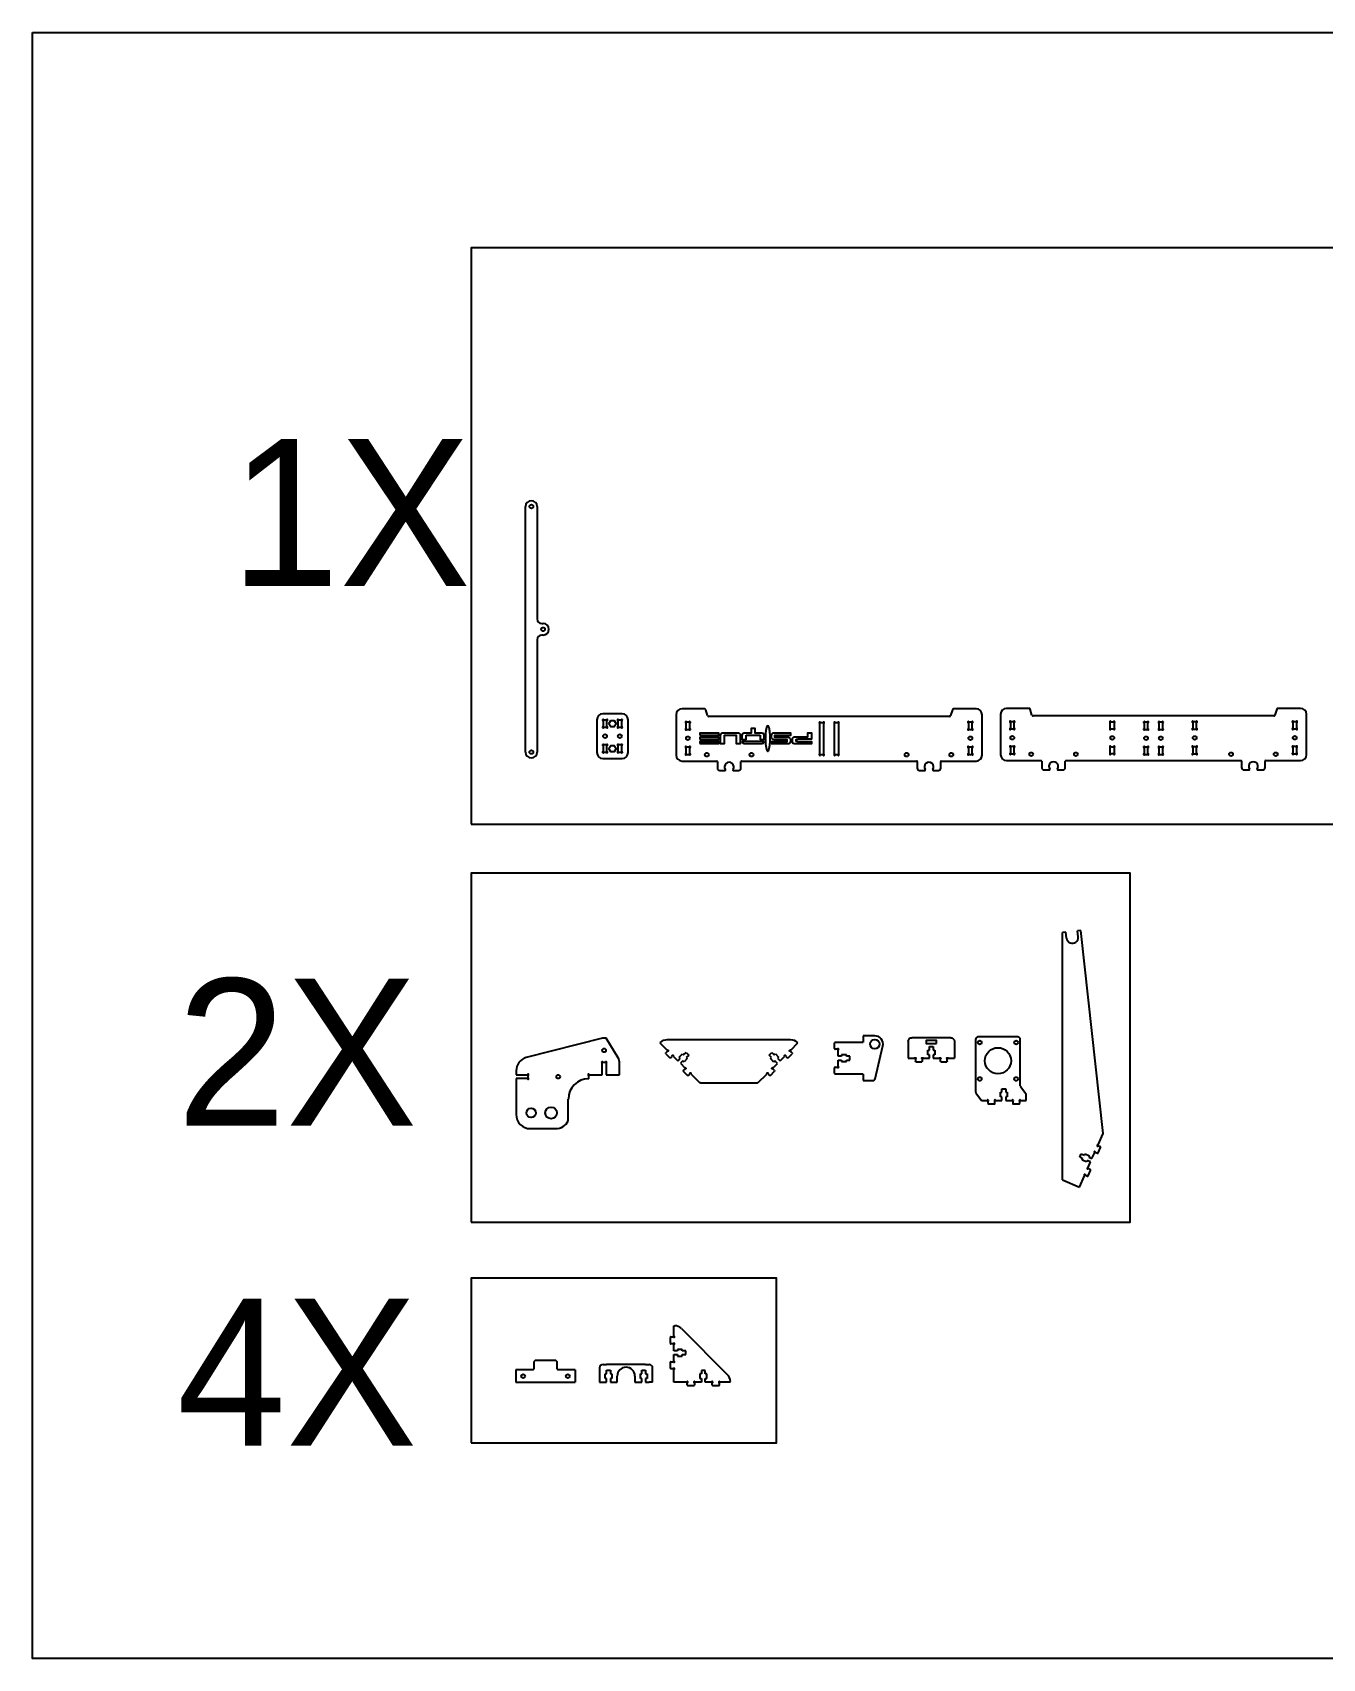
# Model space of a CAD drawing. Extents: x -1531 to 2424, y -1662 to -279.
# Drawn here: x -1531 to -434, y -1662 to -279 of the extents above; entities that cross this region are included whole.
import ezdxf

# ---------------------------------------------------------------- set-up
doc = ezdxf.new("R2010")
doc.units = 0
doc.header["$MEASUREMENT"] = 0
for name, color, linetype in [('PINTURA', 1, 'Continuous'), ('PRINCIPAL', 7, 'Continuous'), ('WHITE', 7, 'Continuous')]:
    doc.layers.add(name, color=color, linetype=linetype)

# ---------------------------------------------------------------- blocks, each defined once
blk = doc.blocks.new('Varilla Mesa')
at = {"layer": 'PRINCIPAL', "linetype": 'Continuous'}
for p, q in [((-14.9, -104.5), (-14.9, 104.5)), ((-5.1, 104.5), (-5.1, 8.9)), ((-1.1, 4.9), (0, 4.9)), ((-5.1, -8.9), (-5.1, -104.5)), ((0, -4.9), (-1.1, -4.9))]:
    blk.add_line(p, q, dxfattribs=at)
for centre in [(-10, 104.5), (0, 0), (-10, -104.5)]:
    blk.add_circle(centre, 1.6, dxfattribs=at)
for centre, radius, start, end in [((-10, 104.5), 4.95, 0.0001, 179.9999), ((-1.1, 8.9), 4, 180, 270), ((0, 0), 4.95, 270.0001, 89.9999), ((-1.1, -8.9), 4, 90, 180), ((-10, -104.5), 4.95, 180.0001, 359.9999)]:
    blk.add_arc(centre, radius, start, end, dxfattribs=at)
blk = doc.blocks.new('A$C0DD30879')
at = {"linetype": 'ByBlock'}
for p, q in [((-37.6, 41.5), (-42.2, 47.6)), ((0.4, 47), (-4.4, 53.4))]:
    blk.add_line(p, q, dxfattribs=at)
for centre, start, end in [((-41.4, 48.2), 180, 216.9749), ((-0.4, 46.4), 360, 36.9749), ((-38.4, 40.9), 360, 36.9749)]:
    blk.add_arc(centre, 1, start, end, dxfattribs=at)
at = {"layer": 'PRINCIPAL', "linetype": 'Continuous'}
blk.add_circle((-18.4, 19.6), 11.1, dxfattribs=at)
at = {"layer": 'WHITE', "linetype": 'Continuous'}
for p, q in [((-37, 55.9), (-37, 54.3)), ((-31.5, 56.4), (-36.5, 56.4)), ((-31, 54.3), (-31, 55.9)), ((-15.8, 55.9), (-15.8, 54.3)), ((-10.3, 56.4), (-15.3, 56.4)), ((-9.8, 54.3), (-9.8, 55.9)), ((-37.9, 53.4), (-42.4, 53.4)), ((-42.4, 53.4), (-42.4, 48.2)), ((-25, 53.4), (-30.1, 53.4)), ((-26.3, 46.4), (-26.3, 50.4)), ((-26.3, 50.4), (-25, 50.4)), ((-25, 46.4), (-26.3, 46.4)), ((-25, 50.4), (-25, 53.4)), ((-25, 43.4), (-25, 46.4)), ((-21.8, 43.4), (-25, 43.4)), ((-16.7, 53.4), (-21.8, 53.4)), ((-21.8, 53.4), (-21.8, 50.4)), ((-21.8, 50.4), (-20.5, 50.4)), ((-20.5, 46.4), (-21.8, 46.4)), ((-21.8, 46.4), (-21.8, 43.4)), ((-20.5, 50.4), (-20.5, 46.4)), ((-4.4, 53.4), (-8.9, 53.4)), ((0.6, 1.4), (0.6, 46.4)), ((-37.4, 40.9), (-37.4, 1.4)), ((-35.4, -0.6), (-1.4, -0.6))]:
    blk.add_line(p, q, dxfattribs=at)
for centre in [(-33.9, 35.1), (-2.9, 35.1), (-33.9, 4.1), (-2.9, 4.1)]:
    blk.add_circle(centre, 1.6, dxfattribs=at)
for centre, radius, start, end in [((-36.5, 55.9), 0.5, 90, 180), ((-31.5, 55.9), 0.5, 0, 90), ((-15.3, 55.9), 0.5, 90, 180), ((-10.3, 55.9), 0.5, 0, 90), ((-37.9, 52.9), 0.5, 30.0002, 90), ((-37, 53.4), 0.5, 210.0002, 60), ((-36.5, 54.3), 0.5, 180, 240), ((-31, 53.4), 0.5, 120.0002, 330), ((-31.5, 54.3), 0.5, 300.0002, 0), ((-30.1, 52.9), 0.5, 90, 150), ((-16.7, 52.9), 0.5, 30.0002, 90), ((-15.8, 53.4), 0.5, 210.0002, 60), ((-15.3, 54.3), 0.5, 180, 240), ((-9.8, 53.4), 0.5, 120.0002, 330), ((-10.3, 54.3), 0.5, 300.0002, 0), ((-8.9, 52.9), 0.5, 90, 150), ((-35.4, 1.4), 2, 180, 270), ((-1.4, 1.4), 2, 270, 360)]:
    blk.add_arc(centre, radius, start, end, dxfattribs=at)
blk = doc.blocks.new('A$C6D1B3676')
at = {"layer": 'PRINCIPAL', "linetype": 'Continuous'}
for p, q in [((-34.4, 58.2), (-34, 58.7)), ((-34, 58.7), (-27.9, 52.6)), ((-26.7, 52.6), (-25.5, 53.8)), ((-24.8, 53.8), (-21.3, 50.2)), ((-21.8, 42.3), (-24.7, 39.5)), ((-21.3, 49.5), (-22.5, 48.4)), ((-22.5, 47.2), (-18.8, 43.5)), ((-20.9, 41.4), (-21.8, 42.3)), ((-18.8, 43.5), (-20.9, 41.4)), ((-23.8, 38.6), (-25.9, 36.5)), ((-25.9, 36.5), (-23.6, 34.2)), ((-24.7, 39.5), (-23.8, 38.6)), ((-23.6, 34.2), (-21.5, 36.3)), ((-21.5, 36.3), (-20.6, 35.4)), ((-20.6, 35.4), (-17.8, 38.2)), ((-18.7, 39.1), (-16.6, 41.3)), ((-17.8, 38.2), (-18.7, 39.1)), ((-16.6, 41.3), (-12.9, 37.6)), ((-11.7, 37.6), (-10.6, 38.8)), ((-9.8, 38.8), (-6.3, 35.3)), ((-6.3, 34.5), (-7.5, 33.4)), ((-7.5, 32.2), (-0.3, 25)), ((-0.3, -25), (-7.4, -32.2)), ((-23.6, -34.2), (-25.9, -36.5)), ((-25.9, -36.5), (-23.7, -38.6)), ((-23.7, -38.6), (-24.6, -39.5)), ((-24.6, -39.5), (-21.8, -42.3)), ((-21.5, -36.3), (-23.6, -34.2)), ((-21.8, -42.3), (-20.9, -41.4)), ((-20.6, -35.4), (-21.5, -36.3)), ((-20.9, -41.4), (-18.8, -43.6)), ((-17.7, -38.3), (-20.6, -35.4)), ((-18.6, -39.2), (-17.7, -38.3)), ((-16.5, -41.3), (-18.6, -39.2)), ((-12.9, -37.7), (-16.5, -41.3)), ((-10.5, -38.8), (-11.7, -37.7)), ((-6.3, -35.3), (-9.8, -38.8)), ((-7.4, -33.4), (-6.3, -34.6)), ((-27.9, -52.7), (-33.9, -58.7)), ((-25.5, -53.8), (-26.7, -52.7)), ((-21.3, -50.3), (-24.8, -53.8)), ((-18.8, -43.6), (-22.4, -47.2)), ((-22.4, -48.4), (-21.3, -49.6)), ((-33.9, -58.7), (-34.4, -58.2))]:
    blk.add_line(p, q, dxfattribs=at)
at = {"layer": 'PRINCIPAL', "linetype": 'ByBlock'}
for p, q in [((-36.8, 52.5), (-36.8, -52.5)), ((0, 24.3), (0, -24.3))]:
    blk.add_line(p, q, dxfattribs=at)
at = {"layer": 'PRINCIPAL', "linetype": 'Continuous'}
for centre, radius, start, end in [((-28.8, 52.5), 8, 135, 180), ((-28.3, 52.3), 0.5, 345.0002, 45), ((-27.3, 52), 0.5, 165.0002, 15), ((-26.3, 52.3), 0.5, 135, 195), ((-25.2, 53.4), 0.5, 45, 135), ((-23.1, 47.8), 0.5, 75.0002, 285), ((-22.8, 48.7), 0.5, 255.0002, 315), ((-22.8, 46.8), 0.5, 45, 105), ((-21.7, 49.9), 0.5, 315, 45), ((-13.3, 37.3), 0.5, 345.0002, 45), ((-12.3, 37), 0.5, 165.0002, 15), ((-11.4, 37.3), 0.5, 135, 195), ((-10.2, 38.4), 0.5, 45, 135), ((-8.1, 32.8), 0.5, 75.0002, 285), ((-7.8, 33.7), 0.5, 255.0002, 315), ((-7.8, 31.8), 0.5, 45, 105), ((-6.7, 34.9), 0.5, 315, 45), ((-13.3, -37.3), 0.5, 315, 15), ((-12.3, -37), 0.5, 345.0002, 195), ((-11.3, -37.3), 0.5, 165.0002, 225), ((-10.2, -38.5), 0.5, 225, 315), ((-8, -32.8), 0.5, 75.0002, 285), ((-7.8, -31.8), 0.5, 255.0002, 315), ((-7.8, -33.8), 0.5, 45, 105), ((-6.6, -34.9), 0.5, 315, 45), ((-28.8, -52.5), 8, 180, 225), ((-28.2, -52.3), 0.5, 315, 15), ((-27.3, -52), 0.5, 345.0002, 195), ((-26.3, -52.3), 0.5, 165.0002, 225), ((-25.2, -53.5), 0.5, 225, 315), ((-23, -47.8), 0.5, 75.0002, 285), ((-22.8, -46.8), 0.5, 255.0002, 315), ((-22.8, -48.8), 0.5, 45, 105), ((-21.6, -49.9), 0.5, 315, 45)]:
    blk.add_arc(centre, radius, start, end, dxfattribs=at)
at = {"layer": 'PRINCIPAL', "linetype": 'ByBlock'}
for centre, start, end in [((-1, 24.3), 1.3829, 45), ((-1, -24.3), 315, 1.3829)]:
    blk.add_arc(centre, 1, start, end, dxfattribs=at)
blk = doc.blocks.new('A$C7C7A2730')
for p, q in [((-82.2, 193.9), (-84.7, 192.5)), ((-79.7, 189.6), (-82.2, 193.9)), ((-71.2, 200.3), (-73.6, 198.9)), ((-71.1, 194.6), (-73.6, 198.9)), ((15.6, 50), (-71.2, 200.3)), ((0, 0), (-84.7, 192.5)), ((15.6, 39.5), (15.6, 50)), ((8.6, 26.6), (8.6, 27.9)), ((8.6, 27.9), (12.6, 27.9)), ((12.6, 27.9), (12.6, 26.6)), ((15.6, 26.6), (15.6, 31.7)), ((18.1, 38.6), (16.5, 38.6)), ((16.5, 32.6), (18.1, 32.6)), ((18.6, 33.1), (18.6, 38.1)), ((5.6, 23.4), (5.6, 26.6)), ((5.6, 26.6), (8.6, 26.6)), ((8.6, 23.4), (5.6, 23.4)), ((8.6, 22.1), (8.6, 23.4)), ((12.6, 22.1), (8.6, 22.1)), ((12.6, 26.6), (15.6, 26.6)), ((15.6, 23.4), (12.6, 23.4)), ((12.6, 23.4), (12.6, 22.1)), ((15.6, 18.3), (15.6, 23.4)), ((18.1, 17.4), (16.5, 17.4)), ((18.6, 11.9), (18.6, 16.9)), ((0, 0), (15.6, 0)), ((15.6, 0), (15.6, 10.5)), ((16.5, 11.4), (18.1, 11.4))]:
    blk.add_line(p, q)
for centre, radius, start, end in [((-75.4, 192.1), 4.99, 209.9962, 29.9962), ((15.6, 38.6), 0.5, 120.0005, 330.0003), ((15.6, 32.6), 0.5, 30.0005, 240.0003), ((15.1, 39.5), 0.5, 300.0005, 0.0003), ((15.1, 31.7), 0.5, 0.0003, 60.0003), ((16.5, 38.1), 0.5, 90.0003, 150.0003), ((16.5, 33.1), 0.5, 210.0005, 270.0003), ((18.1, 38.1), 0.5, 0.0003, 90.0003), ((18.1, 33.1), 0.5, 270.0003, 0.0003), ((15.6, 17.4), 0.5, 120.0005, 330.0003), ((15.1, 18.3), 0.5, 300.0005, 0.0003), ((16.5, 16.9), 0.5, 90.0003, 150.0003), ((18.1, 16.9), 0.5, 0.0003, 90.0003), ((15.6, 11.4), 0.5, 30.0005, 240.0003), ((15.1, 10.5), 0.5, 0.0003, 60.0003), ((16.5, 11.9), 0.5, 210.0005, 270.0003), ((18.1, 11.9), 0.5, 270.0003, 0.0003)]:
    blk.add_arc(centre, radius, start, end)
blk = doc.blocks.new('A$C73AD70D6')
at = {"linetype": 'ByBlock'}
blk.add_lwpolyline([(4.5, 0), (4.5, -2.5), (-4.5, -2.5), (-4.5, 0)], close=True, dxfattribs=at)
at = {"layer": 'PRINCIPAL', "linetype": 'Continuous'}
for p, q in [((-13.6, 13.4), (-13.6, 15)), ((-13.1, 15.5), (-8.1, 15.5)), ((-7.6, 15), (-7.6, 13.4)), ((7.6, 13.4), (7.6, 15)), ((8.1, 15.5), (13.1, 15.5)), ((13.6, 15), (13.6, 13.4)), ((-19.6, 12.5), (-14.5, 12.5)), ((-6.7, 12.5), (-1.6, 12.5)), ((-1.6, 9.5), (-2.9, 9.5)), ((-2.9, 9.5), (-2.9, 5.5)), ((-2.9, 5.5), (-1.6, 5.5)), ((-1.6, 12.5), (-1.6, 9.5)), ((-1.6, 5.5), (-1.6, 2.5)), ((-1.6, 2.5), (1.6, 2.5)), ((1.6, 9.5), (1.6, 12.5)), ((1.6, 12.5), (6.7, 12.5)), ((2.9, 9.5), (1.6, 9.5)), ((1.6, 2.5), (1.6, 5.5)), ((1.6, 5.5), (2.9, 5.5)), ((2.9, 5.5), (2.9, 9.5)), ((14.5, 12.5), (19.6, 12.5))]:
    blk.add_line(p, q, dxfattribs=at)
for centre, start, end in [((-13.1, 15), 90, 180), ((-8.1, 15), 0, 90), ((8.1, 15), 90, 180), ((13.1, 15), 0, 90), ((-14.5, 12), 30.0002, 90), ((-13.6, 12.5), 210.0002, 60), ((-13.1, 13.4), 180, 240), ((-7.6, 12.5), 120.0002, 330), ((-8.1, 13.4), 300.0002, 0), ((-6.7, 12), 90, 150), ((6.7, 12), 30.0002, 90), ((7.6, 12.5), 210.0002, 60), ((8.1, 13.4), 180, 240), ((13.6, 12.5), 120.0002, 330), ((13.1, 13.4), 300.0002, 0), ((14.5, 12), 90, 150)]:
    blk.add_arc(centre, 0.5, start, end, dxfattribs=at)
at = {"layer": 'WHITE', "linetype": 'Continuous'}
for p, q in [((-19.6, -2), (-19.6, 12.5)), ((19.6, -2), (19.6, 12.5)), ((16.6, -5), (-16.6, -5))]:
    blk.add_line(p, q, dxfattribs=at)
for centre, start, end in [((-16.6, -2), 180, 270), ((16.6, -2), 270, 0)]:
    blk.add_arc(centre, 3, start, end, dxfattribs=at)
blk = doc.blocks.new('A$C26102786')
at = {"linetype": 'ByBlock'}
for p, q in [((-44.33875, -5.387595), (-44.33875, 5)), ((6.333754, 5), (-44.33875, 5)), ((6.333754, -5.387595), (6.333754, 5)), ((-44.33875, -5.387595), (-29.502498, -5.387595)), ((-8.502498, -5.387592), (6.333754, -5.387595))]:
    blk.add_line(p, q, dxfattribs=at)
at = {"layer": 'PRINCIPAL', "linetype": 'Continuous'}
for centre in [(-38.004996, 0), (0, 0)]:
    blk.add_circle(centre, 1.6, dxfattribs=at)
at = {"layer": 'WHITE', "linetype": 'Continuous'}
for p, q in [((-29.002498, -5.887595), (-29.002498, -11.385615)), ((-27.002498, -13.385615), (-11.002498, -13.385615)), ((-9.002498, -11.385615), (-9.002498, -5.887592))]:
    blk.add_line(p, q, dxfattribs=at)
for centre, radius, start, end in [((-29.502498, -5.887595), 0.5, 0, 90), ((-27.002498, -11.385615), 2, 180, 270), ((-11.002498, -11.385615), 2, 270, 0), ((-8.502498, -5.887592), 0.5, 90, 180)]:
    blk.add_arc(centre, radius, start, end, dxfattribs=at)
blk = doc.blocks.new('A$C4BAE46A6')
at = {"layer": 'PRINCIPAL', "linetype": 'Continuous'}
for p, q in [((-48.000001, 39.466024), (-48.000001, 48)), ((-48.000001, 48), (-47.313709, 48)), ((-41.656856, 45.656856), (-2.343146, 6.343145)), ((-51.000053, 33.099999), (-51.000053, 38.099996)), ((-50.500053, 38.599996), (-48.866024, 38.599996)), ((-48.866026, 32.600002), (-50.500053, 32.599999)), ((-48.000001, 26.600006), (-47.999998, 31.733978)), ((-41.000001, 27.875001), (-45.000029, 27.875001)), ((-45.000029, 27.875001), (-45.000029, 26.600006)), ((-41.000001, 26.600006), (-41.000001, 27.875001)), ((-51.000053, 11.899999), (-51.000053, 16.899997)), ((-50.500053, 17.399997), (-48.866024, 17.399997)), ((-45.000029, 26.600006), (-48.000001, 26.600006)), ((-48.000001, 18.266025), (-48.000001, 23.399995)), ((-48.000001, 23.399995), (-45.000029, 23.399995)), ((-45.000029, 23.399995), (-45.000029, 22.125001)), ((-45.000029, 22.125001), (-41.000001, 22.125001)), ((-38.000001, 26.600006), (-41.000001, 26.600006)), ((-41.000001, 22.125001), (-41.000001, 23.399995)), ((-41.000001, 23.399995), (-38.000001, 23.399995)), ((-38.000001, 23.399995), (-38.000001, 26.600006)), ((-48.866026, 11.400002), (-50.500053, 11.399999)), ((-48.000001, 0), (-47.999998, 10.533979)), ((-37.466023, 0), (-48.000001, 0)), ((-24.600006, 0), (-29.733977, 0.000003)), ((-24.600006, 7), (-25.875, 7)), ((-25.875, 7), (-25.875, 2.999972)), ((-25.875, 2.999972), (-24.600006, 2.999972)), ((-21.399995, 10), (-24.600006, 10)), ((-24.600006, 10), (-24.600006, 7)), ((-24.600006, 2.999972), (-24.600006, 0)), ((-21.399995, 7), (-21.399995, 10)), ((-20.125, 7), (-21.399995, 7)), ((-21.399995, 0), (-21.399995, 2.999972)), ((-21.399995, 2.999972), (-20.125, 2.999972)), ((-16.266023, 0), (-21.399995, 0)), ((-20.125, 2.999972), (-20.125, 7)), ((0, 0), (-8.533976, 0.000003)), ((-36.599995, -2.500052), (-36.599995, -0.866024)), ((-31.099997, -3.000052), (-36.099995, -3.000052)), ((-30.6, -0.866025), (-30.599997, -2.500052)), ((-15.399994, -2.500052), (-15.399994, -0.866024)), ((-9.899997, -3.000052), (-14.899994, -3.000052)), ((-9.4, -0.866025), (-9.399997, -2.500052))]:
    blk.add_line(p, q, dxfattribs=at)
for centre, radius, start, end in [((-47.313709, 40), 8, 45.000013, 90.000002), ((-50.500053, 38.099996), 0.5, 90, 180), ((-50.500053, 33.099999), 0.5, 180, 270), ((-48.866026, 33.100002), 0.5, 270, 330), ((-48.866024, 38.099996), 0.5, 30.000198, 90), ((-48.000001, 32.600002), 0.5, 300.000198, 150), ((-48.000001, 38.599999), 0.5, 210.000198, 60), ((-47.500001, 39.466024), 0.5, 180, 240), ((-47.499998, 31.733978), 0.5, 120.000198, 180), ((-50.500053, 16.899997), 0.5, 90, 180), ((-48.866024, 16.899997), 0.5, 30.000198, 90), ((-48.000001, 17.4), 0.5, 210.000198, 60), ((-47.500001, 18.266025), 0.5, 180, 240), ((-50.500053, 11.899999), 0.5, 180, 270), ((-48.866026, 11.900002), 0.5, 270, 330), ((-48.000001, 11.400002), 0.5, 300.000198, 150), ((-47.499998, 10.533979), 0.5, 120.000198, 180), ((-37.466023, 0.5), 0.5, 270, 330), ((-36.599998, 0), 0.5, 300.000198, 150), ((-30.6, 0), 0.5, 30.000198, 240), ((-29.733977, 0.500003), 0.5, 210.000198, 270), ((-16.266023, 0.5), 0.5, 270, 330), ((-15.399997, 0), 0.5, 300.000198, 150), ((-9.4, 0), 0.5, 30.000198, 240), ((-8.533976, 0.500003), 0.5, 210.000198, 270), ((-8, 0.686291), 8, 0, 44.999997), ((-36.099995, -0.866024), 0.5, 120.000198, 180), ((-36.099995, -2.500052), 0.5, 180, 270), ((-31.099997, -2.500052), 0.5, 270, 0), ((-31.1, -0.866025), 0.5, 0, 60), ((-14.899994, -0.866024), 0.5, 120.000198, 180), ((-14.899994, -2.500052), 0.5, 180, 270), ((-9.899997, -2.500052), 0.5, 270, 0), ((-9.9, -0.866025), 0.5, 0, 60)]:
    blk.add_arc(centre, radius, start, end, dxfattribs=at)
blk = doc.blocks.new('A$C59CE117E')
at = {"layer": 'WHITE', "linetype": 'Continuous'}
for p, q in [((-27.4, 0.9), (-27.4, 2.4)), ((-26.5, 3.3), (-0.9, 3.3)), ((-0.9, 0), (-26.5, 0)), ((0, 2.4), (0, 0.9))]:
    blk.add_line(p, q, dxfattribs=at)
for centre, start, end in [((-27.4, 3.3), 30.0002, 240), ((-27.4, 0), 120.0002, 330), ((-27.9, 2.4), 0, 60), ((-27.9, 0.9), 300.0002, 0), ((-26.5, 3.8), 210.0002, 270), ((-26.5, -0.5), 90, 150), ((-0.9, 3.8), 270, 330), ((0, 3.3), 300.0002, 150), ((0, 0), 210.0002, 60), ((0.5, 2.4), 120.0002, 180), ((0.5, 0.9), 180, 240), ((-0.9, -0.5), 30.0002, 90)]:
    blk.add_arc(centre, 0.5, start, end, dxfattribs=at)
blk = doc.blocks.new('A$C449252E5')
at = {"layer": 'WHITE', "linetype": 'Continuous'}
for p, q in [((-1.649963, 12.833975), (-1.649962, 8.366025)), ((-0.783938, 7.499997), (0.783932, 7.5)), ((0.783933, 13.700002), (-0.783934, 13.699999)), ((1.64996, 8.366024), (1.649957, 12.833973)), ((-1.64996, -8.366025), (-1.649959, -12.833974)), ((-0.783935, -13.700003), (0.783935, -13.699999)), ((0.783936, -7.499998), (-0.783931, -7.500001)), ((1.649963, -12.833976), (1.64996, -8.366026))]:
    blk.add_line(p, q, dxfattribs=at)
blk.add_circle((0, 0), 1.6, dxfattribs=at)
for centre, start, end in [((-1.64996, 13.699998), 30.000008, 239.999809), ((-0.783934, 14.199999), 210.000008, 270.000008), ((0.783933, 14.200002), 270.000008, 329.99981), ((1.649957, 13.699999), 300.000008, 149.99981), ((-1.649962, 7.5), 120.000008, 329.999809), ((-2.149963, 12.833975), 0.000008, 59.99981), ((-2.149962, 8.366025), 300.000008, 0.000008), ((-0.783938, 6.999997), 90.000008, 149.99981), ((0.783932, 7), 30.000008, 90.000008), ((1.649958, 7.5), 210.000008, 59.999809), ((2.149957, 12.833974), 120.000008, 180.000008), ((2.14996, 8.366024), 180.000008, 239.99981), ((-1.649959, -13.7), 120.000008, 329.99981), ((-1.649957, -7.500001), 30.000008, 239.99981), ((-2.14996, -8.366025), 0.000008, 59.99981), ((-2.149959, -12.833974), 300.000008, 0.000008), ((-0.783935, -14.200003), 90.000008, 149.99981), ((-0.783931, -7.000001), 210.000008, 270.000008), ((0.783935, -14.199999), 30.000008, 90.000008), ((0.783936, -6.999998), 270.000008, 329.99981), ((1.64996, -7.500001), 300.000008, 149.999809), ((1.649961, -13.699999), 210.000008, 59.99981), ((2.14996, -8.366026), 120.000008, 180.000008), ((2.149963, -12.833976), 180.000008, 239.99981)]:
    blk.add_arc(centre, 0.5, start, end, dxfattribs=at)
blk = doc.blocks.new('A$C22E370AF')
at = {"linetype": 'ByBlock'}
for p, q in [((-9.909727, 16.600006), (-9.909727, 19.600006)), ((5.099019, 22.600006), (5.099019, 19.600006)), ((-9.909727, -19.600006), (-9.909727, -16.600006)), ((5.099019, -22.600006), (5.099019, -19.600006))]:
    blk.add_line(p, q, dxfattribs=at)
at = {"layer": 'WHITE', "linetype": 'Continuous'}
for p, q in [((-9.909727, 16.600006), (-9.909727, -16.600006)), ((5.099019, 22.600006), (-6.909727, 22.600006)), ((-4.900981, 13.399994), (-4.900981, 16.600006)), ((-4.900981, 16.600006), (-1.900981, 16.600006)), ((-1.900981, 16.600006), (-1.900981, 17.875)), ((-1.900981, 17.875), (2.099047, 17.875)), ((2.099047, 17.875), (2.099047, 16.600006)), ((2.099047, 16.600006), (5.099019, 16.600006)), ((5.099019, 16.600006), (5.099019, 19.600006)), ((-1.900981, 13.399994), (-4.900981, 13.399994)), ((-1.900981, 12.125), (-1.900981, 13.399994)), ((2.099047, 12.125), (-1.900981, 12.125)), ((0, 7.5), (5.099019, 7.5)), ((5.099019, 13.399994), (2.099047, 13.399994)), ((2.099047, 13.399994), (2.099047, 12.125)), ((5.099019, 7.5), (5.099019, 13.399994)), ((-4.900981, -16.600006), (-4.900981, -13.399994)), ((-4.900981, -13.399994), (-1.900981, -13.399994)), ((-1.900981, -13.399994), (-1.900981, -12.125)), ((-1.900981, -12.125), (2.099047, -12.125)), ((5.099019, -7.5), (0, -7.5)), ((2.099047, -12.125), (2.099047, -13.399994)), ((2.099047, -13.399994), (5.099019, -13.399994)), ((5.099019, -13.399994), (5.099019, -7.5)), ((-6.909727, -22.600006), (5.099019, -22.600006)), ((-1.900981, -16.600006), (-4.900981, -16.600006)), ((-1.900981, -17.875), (-1.900981, -16.600006)), ((2.099047, -17.875), (-1.900981, -17.875)), ((5.099019, -16.600006), (2.099047, -16.600006)), ((2.099047, -16.600006), (2.099047, -17.875)), ((5.099019, -19.600006), (5.099019, -16.600006))]:
    blk.add_line(p, q, dxfattribs=at)
for centre, radius, start, end in [((-6.909727, 19.600006), 3, 90, 180), ((0, 0), 7.5, 90, 270), ((-6.909727, -19.600006), 3, 180, 270)]:
    blk.add_arc(centre, radius, start, end, dxfattribs=at)

msp = doc.modelspace()

# ---------------------------------------------------------------- linework, layer by layer
at = {"linetype": 'ByBlock'}
for p, q in [((-923.9, -880.6), (-927.5, -880.6)), ((-908.6, -882.1), (-927.4, -882.1)), ((-923.9, -876.5), (-912.1, -876.5)), ((-923.9, -880.6), (-923.9, -876.5)), ((-912.1, -876.5), (-912.1, -880.6)), ((-908.5, -880.6), (-912.1, -880.6)), ((-1057.9, -1168.9), (-1057.9, -1168.9)), ((-1075.3, -1204.8), (-1075.3, -1186.2))]:
    msp.add_line(p, q, dxfattribs=at)
for points in [[(-1040.8, -866.8), (-1039.2, -864.1), (-1036.1, -864.1), (-1034.6, -866.8), (-1036.1, -869.6), (-1039.2, -869.6)], [(-1040.8, -888), (-1039.2, -885.3), (-1036.1, -885.3), (-1034.6, -888), (-1036.1, -890.8), (-1039.2, -890.8)], [(-928.7, -876.9), (-928.7, -876.6), (-928.8, -876), (-929.1, -875.6), (-929.5, -875.3), (-929.6, -875.2), (-930, -875.1), (-930.5, -875), (-931.1, -874.9), (-931.7, -874.8), (-932.5, -874.8), (-942.2, -874.8), (-942.6, -874.8), (-943.3, -874.9), (-943.9, -874.9), (-944.4, -875), (-944.9, -875.1), (-945.2, -875.3), (-945.5, -875.4), (-945.8, -875.8), (-945.9, -876.3), (-946, -876.9), (-946, -883.7), (-942.4, -883.7), (-942.4, -876.5), (-932.3, -876.5), (-932.3, -883.7), (-928.7, -883.7)]]:
    msp.add_lwpolyline(points, close=True, dxfattribs=at)
for points in [[(-908.5, -880.6), (-908.5, -876.9), (-908.6, -876.6), (-908.7, -876), (-909, -875.6), (-909.3, -875.3), (-909.5, -875.2), (-909.9, -875.1), (-910.3, -874.9), (-910.9, -874.9), (-911.6, -874.8), (-912.4, -874.8), (-916.3, -874.8), (-916.3, -870.9), (-919.7, -870.9), (-919.7, -874.8), (-923.7, -874.8), (-924, -874.8), (-924.8, -874.9), (-925.4, -874.9), (-925.9, -875), (-926.4, -875.1), (-926.7, -875.3), (-926.9, -875.4), (-927.2, -875.8), (-927.4, -876.3), (-927.5, -876.9), (-927.5, -880.6)], [(-927.4, -882.1), (-927.3, -882.5), (-927.1, -883), (-926.7, -883.3), (-926.5, -883.4), (-926.1, -883.5), (-925.7, -883.6), (-925.1, -883.7), (-924.4, -883.7), (-923.7, -883.7), (-912.4, -883.7), (-912, -883.7), (-911.3, -883.7), (-910.6, -883.6), (-910.1, -883.5), (-909.7, -883.4), (-909.3, -883.3), (-909.1, -883.1), (-908.8, -882.7), (-908.6, -882.2), (-908.6, -882.1)]]:
    msp.add_lwpolyline(points, dxfattribs=at)
for centre, radius, start, end in [((-1045.9, -863.4), 5, 90, 180), ((-1029.4, -863.4), 5, 0, 90), ((-1045.9, -891.4), 5, 180, 270), ((-1029.4, -891.4), 5, 270, 0), ((-1057.9, -1186.2), 17.3, 90, 180)]:
    msp.add_arc(centre, radius, start, end, dxfattribs=at)
at = {"layer": 'PINTURA', "linetype": 'ByBlock'}
for points in [[(-1158, -952.3), (2347, -952.3), (2347, -461.9), (-1158, -461.9)], [(-1158, -1290.9), (-597.2, -1290.9), (-597.2, -994.1), (-1158, -994.1)], [(-1158, -1478.6), (-898.2, -1478.6), (-898.2, -1338.6), (-1158, -1338.6)]]:
    msp.add_lwpolyline(points, close=True, dxfattribs=at)
at = {"layer": 'PRINCIPAL', "linetype": 'Continuous'}
for p, q in [((-959.3, -854.2), (-978.5, -854.2)), ((-956.8, -859.9), (-958.3, -854.9)), ((-748.4, -854.9), (-750, -859.9)), ((-728.2, -854.2), (-747.5, -854.2)), ((-683.3, -853.8), (-702.5, -853.8)), ((-680.8, -859.5), (-682.3, -854.5)), ((-472.4, -854.5), (-474, -859.5)), ((-452.2, -853.8), (-471.5, -853.8)), ((-1029.4, -858.4), (-1045.9, -858.4)), ((-983.5, -859.2), (-983.5, -893.6)), ((-750.9, -860.6), (-955.8, -860.6)), ((-723.2, -893.6), (-723.2, -859.2)), ((-707.5, -858.8), (-707.5, -893.2)), ((-474.9, -860.2), (-679.8, -860.2)), ((-447.2, -893.2), (-447.2, -858.8)), ((-1045.9, -896.4), (-1029.4, -896.4)), ((-978.5, -898.6), (-948.9, -898.6)), ((-927.9, -898.6), (-778.9, -898.6)), ((-757.9, -898.6), (-728.2, -898.6)), ((-702.5, -898.2), (-672.9, -898.2)), ((-651.9, -898.2), (-502.9, -898.2)), ((-481.9, -898.2), (-452.2, -898.2)), ((-814.5, -1132.4), (-824.5, -1132.4)), ((-824.5, -1132.4), (-824.5, -1137.8)), ((-848.7, -1143.3), (-848.7, -1138.3)), ((-848.2, -1137.8), (-824.5, -1137.8)), ((-846.6, -1143.8), (-848.2, -1143.8)), ((-845.7, -1149.8), (-845.7, -1144.7)), ((-814.2, -1168.9), (-807.7, -1141)), ((-814.2, -1168.9), (-807.7, -1141)), ((-848.7, -1164.5), (-848.7, -1159.5)), ((-848.2, -1159), (-846.6, -1159)), ((-842.7, -1149.8), (-845.7, -1149.8)), ((-845.7, -1158.1), (-845.7, -1153)), ((-845.7, -1153), (-842.7, -1153)), ((-838.7, -1148.5), (-842.7, -1148.5)), ((-842.7, -1148.5), (-842.7, -1149.8)), ((-842.7, -1153), (-842.7, -1154.3)), ((-842.7, -1154.3), (-838.7, -1154.3)), ((-838.7, -1149.8), (-838.7, -1148.5)), ((-835.7, -1149.8), (-838.7, -1149.8)), ((-838.7, -1154.3), (-838.7, -1153)), ((-838.7, -1153), (-835.7, -1153)), ((-835.7, -1153), (-835.7, -1149.8)), ((-824.5, -1165), (-848.2, -1165)), ((-824.5, -1165), (-824.5, -1170.4)), ((-824.5, -1170.4), (-816.1, -1170.4))]:
    msp.add_line(p, q, dxfattribs=at)
at = {"layer": 'PRINCIPAL', "linetype": 'ByBlock'}
msp.add_lwpolyline([(-1531.1, -278.7), (2423.7, -278.7), (2423.7, -1662.2), (-1531.1, -1662.2)], close=True, dxfattribs=at)
at = {"layer": 'PRINCIPAL', "linetype": 'Continuous'}
for points in [[(-905.6, -868.1), (-905.4, -868.4), (-905.2, -868.8), (-905, -869.3), (-904.8, -869.8), (-904.7, -870.4), (-904.5, -871), (-904.4, -871.7), (-904.3, -872.3), (-904.2, -872.8), (-904.1, -873.3), (-904.1, -873.8), (-904, -874.4), (-904, -874.9), (-903.9, -875.5), (-903.9, -876), (-903.8, -876.6), (-903.8, -877.2), (-903.8, -877.8), (-903.8, -878.4), (-903.8, -879.1), (-903.8, -879.3), (-903.8, -879.9), (-903.8, -880.5), (-903.8, -881.1), (-903.8, -881.7), (-903.9, -882.3), (-903.9, -882.9), (-903.9, -883.4), (-904, -884), (-904, -884.5), (-904.1, -885.1), (-904.2, -885.6), (-904.3, -886.1), (-904.3, -886.3), (-904.4, -887), (-904.6, -887.7), (-904.7, -888.3), (-904.9, -888.9), (-905, -889.4), (-905.2, -889.8), (-905.4, -890.2), (-905.6, -890.4), (-905.8, -890.1), (-905.9, -889.7), (-906.1, -889.3), (-906.3, -888.8), (-906.4, -888.2), (-906.6, -887.6), (-906.7, -886.9), (-906.8, -886.3), (-906.9, -885.8), (-907, -885.2), (-907.1, -884.7), (-907.1, -884.2), (-907.2, -883.6), (-907.2, -883.1), (-907.3, -882.5), (-907.3, -881.9), (-907.3, -881.3), (-907.3, -880.7), (-907.3, -880.1), (-907.4, -879.5), (-907.4, -879.3), (-907.3, -878.6), (-907.3, -878), (-907.3, -877.4), (-907.3, -876.8), (-907.3, -876.2), (-907.2, -875.7), (-907.2, -875.1), (-907.1, -874.6), (-907.1, -874), (-907, -873.5), (-906.9, -873), (-906.9, -872.5), (-906.8, -872.3), (-906.7, -871.5), (-906.6, -870.9), (-906.4, -870.2), (-906.3, -869.7), (-906.1, -869.2), (-905.9, -868.7), (-905.7, -868.4), (-905.6, -868.1), (-905.6, -868.1)], [(-963.4, -876.5), (-947.2, -876.5), (-947.2, -874.8), (-963.4, -874.8)], [(-963.4, -880.3), (-947.2, -880.3), (-947.2, -880), (-947.2, -879.5), (-947.2, -879.2), (-947.2, -878.6), (-963.4, -878.6)], [(-963.3, -883.7), (-947.2, -883.7), (-947.2, -882.2), (-963.3, -882.2)], [(-902.6, -883.7), (-889.8, -883.7), (-889.5, -883.7), (-888.8, -883.7), (-888.1, -883.6), (-887.6, -883.6), (-887.2, -883.4), (-886.8, -883.3), (-886.6, -883.1), (-886.3, -882.7), (-886.1, -882.2), (-886, -881.6), (-886, -880.6), (-886, -880.3), (-886.2, -879.7), (-886.4, -879.3), (-886.8, -879), (-887, -878.9), (-887.3, -878.8), (-887.8, -878.7), (-888.4, -878.6), (-889.1, -878.5), (-889.8, -878.5), (-899.4, -878.5), (-899.4, -876.5), (-886, -876.5), (-886, -874.8), (-898.7, -874.8), (-899.1, -874.8), (-899.9, -874.9), (-900.5, -874.9), (-901, -875), (-901.4, -875.1), (-901.8, -875.3), (-902, -875.4), (-902.3, -875.8), (-902.5, -876.3), (-902.6, -876.9), (-902.6, -878.2), (-902.6, -878.5), (-902.4, -879.1), (-902.2, -879.5), (-901.8, -879.8), (-901.6, -879.9), (-901.2, -880), (-900.7, -880.1), (-900.2, -880.2), (-899.5, -880.2), (-898.7, -880.3), (-889.2, -880.3), (-889.2, -882.2), (-902.6, -882.2)], [(-881.4, -883.7), (-868.2, -883.7), (-868.2, -882.2), (-879.8, -882.2), (-880, -882.2), (-880.6, -882.1), (-881, -882), (-881.2, -882), (-881.4, -881.5), (-881.4, -880.5), (-881.4, -880.4), (-881, -880), (-881, -879.9), (-880.5, -879.9), (-879.8, -879.8), (-868.2, -879.8), (-868.2, -874.8), (-871.7, -874.8), (-871.7, -878.3), (-881.4, -878.3), (-881.9, -878.3), (-882.6, -878.4), (-883.2, -878.4), (-883.6, -878.6), (-884, -878.7), (-884, -878.7), (-884.5, -879), (-884.7, -879.5), (-884.8, -880), (-884.8, -882), (-884.8, -882), (-884.7, -882.6), (-884.5, -883), (-884, -883.3), (-883.7, -883.4), (-883.2, -883.6), (-882.7, -883.7), (-882.1, -883.7)]]:
    msp.add_lwpolyline(points, close=True, dxfattribs=at)
for centre, radius in [((-957.4, -893.2), 1.6), ((-919.4, -893.2), 1.6), ((-787.4, -893.2), 1.6), ((-749.4, -893.2), 1.6), ((-681.4, -892.8), 1.6), ((-643.4, -892.8), 1.6), ((-511.4, -892.8), 1.6), ((-473.4, -892.8), 1.6), ((-814.5, -1139.4), 4)]:
    msp.add_circle(centre, radius, dxfattribs=at)
for centre, radius, start, end in [((-978.5, -859.2), 5, 90, 180), ((-959.3, -855.2), 1, 17.3857, 90), ((-747.5, -855.2), 1, 90, 162.6143), ((-728.2, -859.2), 5, 0, 90), ((-702.5, -858.8), 5, 90, 180), ((-683.3, -854.8), 1, 17.3857, 90), ((-471.5, -854.8), 1, 90, 162.6143), ((-452.2, -858.8), 5, 0, 90), ((-955.8, -859.6), 1, 197.3857, 270), ((-750.9, -859.6), 1, 270, 342.6143), ((-679.8, -859.2), 1, 197.3857, 270), ((-474.9, -859.2), 1, 270, 342.6143), ((-978.5, -893.6), 5, 180, 270), ((-728.2, -893.6), 5, 270, 0), ((-702.5, -893.2), 5, 180, 270), ((-452.2, -893.2), 5, 270, 0), ((-814.5, -1139.4), 7, 346.9536, 90), ((-814.5, -1139.4), 7, 346.9536, 90), ((-848.2, -1138.3), 0.5, 90, 180), ((-848.2, -1143.3), 0.5, 180, 270), ((-846.6, -1143.3), 0.5, 270, 330), ((-845.7, -1143.8), 0.5, 300.0002, 150), ((-845.2, -1144.7), 0.5, 120.0002, 180), ((-848.2, -1159.5), 0.5, 90, 180), ((-846.6, -1159.5), 0.5, 30.0002, 90), ((-845.7, -1159), 0.5, 210.0002, 60), ((-845.2, -1158.1), 0.5, 180, 240), ((-848.2, -1164.5), 0.5, 180, 270), ((-816.1, -1168.4), 2, 270, 346.9536)]:
    msp.add_arc(centre, radius, start, end, dxfattribs=at)
at = {"layer": 'WHITE', "linetype": 'Continuous'}
for p, q in [((-1050.9, -863.4), (-1050.9, -891.4)), ((-1024.4, -891.4), (-1024.4, -863.4)), ((-614.1, -870.5), (-614.1, -866)), ((-613.2, -865.2), (-611.6, -865.2)), ((-611.6, -871.4), (-613.2, -871.4)), ((-610.8, -866), (-610.8, -870.5)), ((-544, -866), (-544, -870.5)), ((-541.5, -865.2), (-543.1, -865.2)), ((-543.1, -871.4), (-541.5, -871.4)), ((-540.7, -870.5), (-540.7, -866)), ((-948.4, -899.1), (-948.4, -904.6)), ((-928.4, -904.6), (-928.4, -899.1)), ((-778.4, -899.1), (-778.4, -904.6)), ((-758.4, -904.6), (-758.4, -899.1)), ((-672.4, -898.7), (-672.4, -904.2)), ((-652.4, -904.2), (-652.4, -898.7)), ((-614.1, -891.7), (-614.1, -887.2)), ((-613.2, -886.4), (-611.6, -886.4)), ((-611.6, -892.6), (-613.2, -892.6)), ((-610.8, -887.2), (-610.8, -891.7)), ((-544, -887.2), (-544, -891.7)), ((-541.5, -886.4), (-543.1, -886.4)), ((-543.1, -892.6), (-541.5, -892.6)), ((-540.7, -891.7), (-540.7, -887.2)), ((-502.4, -898.7), (-502.4, -904.2)), ((-482.4, -904.2), (-482.4, -898.7)), ((-946.4, -906.6), (-942, -906.6)), ((-934.7, -906.6), (-930.4, -906.6)), ((-776.4, -906.6), (-772, -906.6)), ((-764.7, -906.6), (-760.4, -906.6)), ((-670.4, -906.2), (-666.1, -906.2)), ((-658.7, -906.2), (-654.4, -906.2)), ((-500.4, -906.2), (-496, -906.2)), ((-488.7, -906.2), (-484.4, -906.2)), ((-1046.2, -1134.5), (-1111, -1150.8)), ((-1043.1, -1134.5), (-1046.2, -1134.5)), ((-1032.7, -1151), (-1043.1, -1134.5)), ((-1046.4, -1165.5), (-1046.4, -1155.7)), ((-1045.5, -1154.9), (-1044, -1154.9)), ((-1043.1, -1155.7), (-1043.1, -1165.5)), ((-1031.6, -1165.5), (-1031.6, -1156)), ((-1119.6, -1162.3), (-1119.6, -1165.5)), ((-1119.6, -1165.5), (-1110.4, -1165.5)), ((-1110.4, -1168.8), (-1119.6, -1168.8)), ((-1119.6, -1168.8), (-1119.6, -1199.4)), ((-1109.6, -1166.4), (-1109.6, -1168)), ((-1057.9, -1168.9), (-1057.9, -1166.4)), ((-1057.1, -1165.5), (-1046.4, -1165.5)), ((-1043.1, -1165.5), (-1031.6, -1165.5)), ((-1107.6, -1211.4), (-1086, -1211.4))]:
    msp.add_line(p, q, dxfattribs=at)
for centre, radius in [((-612.4, -878.9), 1.6), ((-542.3, -878.9), 1.6), ((-1044.8, -1144.8), 1.6), ((-1083.8, -1167.2), 1.6), ((-1106.9, -1198), 4), ((-1089.9, -1198), 5)]:
    msp.add_circle(centre, radius, dxfattribs=at)
for centre, radius, start, end in [((-614.1, -865.2), 0.5, 30.0002, 240), ((-614.1, -871.4), 0.5, 120.0002, 330), ((-614.6, -866), 0.5, 0, 60), ((-614.6, -870.5), 0.5, 300.0002, 0), ((-613.2, -864.7), 0.5, 210.0002, 270), ((-613.2, -871.9), 0.5, 90, 150), ((-611.6, -864.7), 0.5, 270, 330), ((-611.6, -871.9), 0.5, 30.0002, 90), ((-610.8, -865.2), 0.5, 300.0002, 150), ((-610.8, -871.4), 0.5, 210.0002, 60), ((-610.3, -866), 0.5, 120.0002, 180), ((-610.3, -870.5), 0.5, 180, 240), ((-544, -865.2), 0.5, 30, 239.9998), ((-544, -871.4), 0.5, 120, 329.9998), ((-544.5, -866), 0.5, 0, 59.9998), ((-544.5, -870.5), 0.5, 300, 0), ((-543.1, -864.7), 0.5, 210, 270), ((-543.1, -871.9), 0.5, 90, 149.9998), ((-541.5, -864.7), 0.5, 270, 329.9998), ((-541.5, -871.9), 0.5, 30, 90), ((-540.7, -865.2), 0.5, 300, 149.9998), ((-540.7, -871.4), 0.5, 210, 59.9998), ((-540.2, -866), 0.5, 120, 180), ((-540.2, -870.5), 0.5, 180, 239.9998), ((-948.9, -899.1), 0.5, 0, 90), ((-927.9, -899.1), 0.5, 90, 180), ((-778.9, -899.1), 0.5, 0, 90), ((-757.9, -899.1), 0.5, 90, 180), ((-672.9, -898.7), 0.5, 0, 90), ((-662.4, -903.2), 3.95, 325.8766, 214.1234), ((-651.9, -898.7), 0.5, 90, 180), ((-614.1, -886.4), 0.5, 30.0002, 240), ((-614.1, -892.6), 0.5, 120.0002, 330), ((-614.6, -887.2), 0.5, 0, 60), ((-614.6, -891.7), 0.5, 300.0002, 0), ((-613.2, -885.9), 0.5, 210.0002, 270), ((-613.2, -893.1), 0.5, 90, 150), ((-611.6, -885.9), 0.5, 270, 330), ((-611.6, -893.1), 0.5, 30.0002, 90), ((-610.8, -886.4), 0.5, 300.0002, 150), ((-610.8, -892.6), 0.5, 210.0002, 60), ((-610.3, -887.2), 0.5, 120.0002, 180), ((-544, -886.4), 0.5, 30, 239.9998), ((-544, -892.6), 0.5, 120, 329.9998), ((-544.5, -887.2), 0.5, 0, 59.9998), ((-543.1, -885.9), 0.5, 210, 270), ((-543.1, -893.1), 0.5, 90, 149.9998), ((-541.5, -885.9), 0.5, 270, 329.9998), ((-541.5, -893.1), 0.5, 30, 90), ((-540.7, -886.4), 0.5, 300, 149.9998), ((-540.7, -892.6), 0.5, 210, 59.9998), ((-540.2, -887.2), 0.5, 120, 180), ((-540.2, -891.7), 0.5, 180, 239.9998), ((-502.9, -898.7), 0.5, 0, 90), ((-492.4, -903.2), 3.95, 325.8766, 214.1234), ((-481.9, -898.7), 0.5, 90, 180), ((-946.4, -904.6), 2, 180, 270), ((-938.4, -903.6), 3.95, 325.8766, 214.1234), ((-942, -906.1), 0.5, 270, 34.1234), ((-934.7, -906.1), 0.5, 145.8766, 270), ((-930.4, -904.6), 2, 270, 0), ((-776.4, -904.6), 2, 180, 270), ((-768.4, -903.6), 3.95, 325.8766, 214.1234), ((-772, -906.1), 0.5, 270, 34.1234), ((-764.7, -906.1), 0.5, 145.8766, 270), ((-760.4, -904.6), 2, 270, 0), ((-670.4, -904.2), 2, 180, 270), ((-666.1, -905.7), 0.5, 270, 34.1234), ((-658.7, -905.7), 0.5, 145.8766, 270), ((-654.4, -904.2), 2, 270, 0), ((-500.4, -904.2), 2, 180, 270), ((-496, -905.7), 0.5, 270, 34.1234), ((-488.7, -905.7), 0.5, 145.8766, 270), ((-484.4, -904.2), 2, 270, 0), ((-1107.6, -1162.3), 12, 106.6367, 179.9993), ((-1046.4, -1154.9), 0.5, 29.9862, 239.986), ((-1046.9, -1155.7), 0.5, 359.9862, 59.986), ((-1045.5, -1154.4), 0.5, 209.9862, 269.9862), ((-1044, -1154.4), 0.5, 269.9862, 329.986), ((-1043.1, -1154.9), 0.5, 299.9862, 149.986), ((-1042.6, -1155.7), 0.5, 119.9862, 179.9862), ((-1043.6, -1156), 12, 359.9993, 25.0346), ((-1110.4, -1165), 0.5, 269.9862, 329.986), ((-1110.4, -1169.3), 0.5, 29.9862, 89.9862), ((-1109.6, -1165.5), 0.5, 299.9862, 149.986), ((-1109.6, -1168.8), 0.5, 209.9862, 59.986), ((-1109.1, -1166.4), 0.5, 119.9862, 179.9862), ((-1109.1, -1168), 0.5, 179.9862, 239.986), ((-1057.9, -1165.5), 0.5, 29.9862, 239.986), ((-1058.4, -1166.4), 0.5, 359.9862, 59.986), ((-1057.1, -1165), 0.5, 209.9862, 269.9862), ((-1107.6, -1199.4), 12, 179.9993, 269.9993), ((-1086, -1199.4), 12, 269.9993, 333.2668)]:
    msp.add_arc(centre, radius, start, end, dxfattribs=at)

# ---------------------------------------------------------------- block references
at = {"linetype": 'ByBlock'}
for name, p in [('Varilla Mesa', (-1096.7, -786.5)), ('A$C4BAE46A6', (-937.4, -1427.1))]:
    msp.add_blockref(name, p, dxfattribs=at)
for name, p, rotation in [('A$C59CE117E', (-861.3, -893.3), 270), ('A$C59CE117E', (-848.7, -893.3), 270), ('A$C26102786', (-1113.7, -1422), 180), ('A$C22E370AF', (-1026.1, -1421.9), 270)]:
    msp.add_blockref(name, p, dxfattribs=dict(at, rotation=rotation))
at = {"linetype": 'ByBlock', "xscale": -1, "rotation": 180}
msp.add_blockref('A$C73AD70D6', (-766.4, -1139), dxfattribs=at)
at = {"layer": 'PRINCIPAL', "linetype": 'ByBlock'}
for p in [(-1044, -877.4), (-1031.4, -877.4), (-973.5, -879.2), (-733.2, -879.2), (-697.5, -878.8), (-583.7, -879.2), (-571.1, -879.2), (-457.2, -878.8)]:
    msp.add_blockref('A$C449252E5', p, dxfattribs=at)
for name, p, rotation in [('A$C7C7A2730', (-654.7, -1254.9), 336.2542496002245), ('A$C0DD30879', (-728.1, -1134), 180)]:
    msp.add_blockref(name, p, dxfattribs=dict(at, rotation=rotation))
at = {"layer": 'PRINCIPAL', "linetype": 'ByBlock', "xscale": -1, "rotation": 90}
msp.add_blockref('A$C6D1B3676', (-938.6, -1172.4), dxfattribs=at)

# ---------------------------------------------------------------- texts
at = {"layer": 'PINTURA', "linetype": 'ByBlock', "char_height": 125, "attachment_point": 1}
for s, insert in [('1X', (-1362.8, -624.6)), ('2X', (-1408.3, -1083.8)), ('4X', (-1408.3, -1356.1))]:
    msp.add_mtext_dynamic_manual_height_columns(s, width=189.586, gutter_width=5, heights=[0], dxfattribs=dict(at, insert=insert))

doc.saveas('drawing.dxf')
